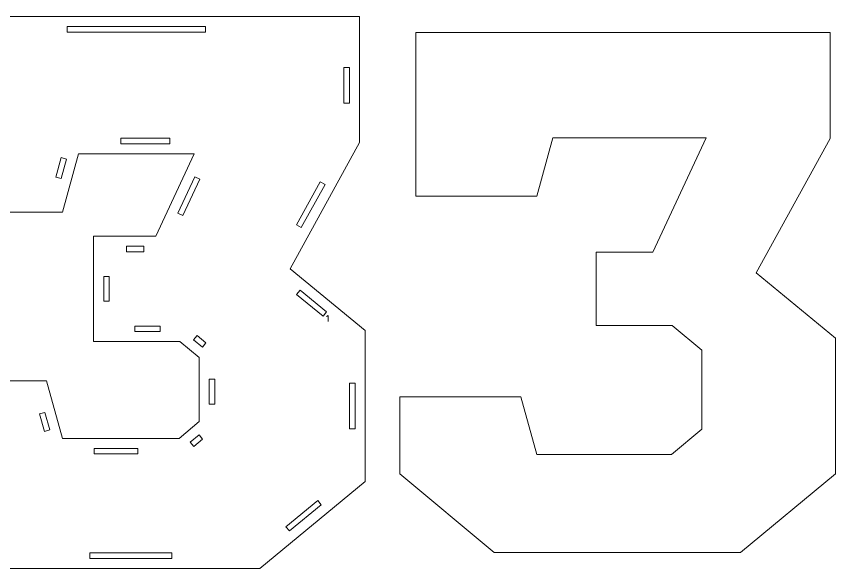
# Model space of a CAD drawing. Header units: centimetres. Extents: x -191 to 212, y -234 to 239.
# Drawn here: x -133.18 to -88.7, y -138.25 to -108.29 of the extents above; entities that cross this region are included whole.
import ezdxf

# ---------------------------------------------------------------- set-up
doc = ezdxf.new("R2010")
doc.units = ezdxf.units.CM
doc.header["$MEASUREMENT"] = 0
doc.layers.add('Capa 1', color=7, linetype='Continuous')

msp = doc.modelspace()

# ---------------------------------------------------------------- hatches: boundary and pattern name
at = {"layer": 'Capa 1', "true_color": 0x3e4095}
h = msp.add_hatch(color=175, dxfattribs=at)
edge = h.paths.add_edge_path()
edge.add_spline(control_points=[(-116.25786, -124.51789), (-116.25786, -124.51789), (-116.33399, -124.57063), (-116.33399, -124.57063), (-116.33399, -124.57063), (-116.25786, -124.51789), (-116.25786, -124.51789), (-116.25786, -124.51789), (-116.25786, -124.83479), (-116.25786, -124.83479), (-116.25786, -124.83479), (-116.25786, -124.51789), (-116.25786, -124.51789)], knot_values=[0, 0, 0, 0, 0.25, 0.25, 0.25, 0.5, 0.5, 0.5, 0.75, 0.75, 0.75, 1, 1, 1, 1], degree=3, periodic=1)

# ---------------------------------------------------------------- linework, layer by layer
at = {"layer": 'Capa 1', "color": 240, "lineweight": 9}
for points, knots in [([(-114.24357, -125.32748), (-114.24357, -125.32748), (-114.24357, -133.52106), (-114.24357, -133.52106), (-114.24357, -133.52106), (-119.96606, -138.24646), (-119.96606, -138.24646), (-119.96606, -138.24646), (-133.96885, -138.24646), (-133.96885, -138.24646), (-133.96885, -138.24646), (-139.648, -133.52106), (-139.648, -133.52106), (-139.648, -133.52106), (-139.648, -128.05867), (-139.648, -128.05867), (-139.648, -128.05867), (-131.54112, -128.05867), (-131.54112, -128.05867), (-131.54112, -128.05867), (-130.67408, -131.18003), (-130.67408, -131.18003), (-130.67408, -131.18003), (-124.34464, -131.18003), (-124.34464, -131.18003), (-124.34464, -131.18003), (-123.26084, -130.26964), (-123.26084, -130.26964), (-123.26084, -130.26964), (-123.26084, -126.80146), (-123.26084, -126.80146), (-123.26084, -126.80146), (-124.30129, -125.93441), (-124.30129, -125.93441), (-124.30129, -125.93441), (-128.98334, -125.93441), (-128.98334, -125.93441), (-128.98334, -125.93441), (-128.98334, -120.21191), (-128.98334, -120.21191), (-128.98334, -120.21191), (-125.60186, -120.21191), (-125.60186, -120.21191), (-125.60186, -120.21191), (-123.52095, -115.74663), (-123.52095, -115.74663), (-123.52095, -115.74663), (-129.80703, -115.74663), (-129.80703, -115.74663), (-129.80703, -115.74663), (-130.67408, -118.91134), (-130.67408, -118.91134), (-130.67408, -118.91134), (-138.78095, -118.91134), (-138.78095, -118.91134), (-138.78095, -118.91134), (-138.78095, -108.29004), (-138.78095, -108.29004), (-138.78095, -108.29004), (-114.54703, -108.29004), (-114.54703, -108.29004), (-114.54703, -108.29004), (-114.54703, -115.13969), (-114.54703, -115.13969), (-114.54703, -115.13969), (-118.31868, -121.98935), (-118.31868, -121.98935), (-118.31868, -121.98935), (-114.24357, -125.32748), (-114.24357, -125.32748)], [0, 0, 0, 0, 0.04347826, 0.04347826, 0.04347826, 0.08695652, 0.08695652, 0.08695652, 0.13043478, 0.13043478, 0.13043478, 0.17391304, 0.17391304, 0.17391304, 0.2173913, 0.2173913, 0.2173913, 0.26086957, 0.26086957, 0.26086957, 0.30434783, 0.30434783, 0.30434783, 0.34782609, 0.34782609, 0.34782609, 0.39130435, 0.39130435, 0.39130435, 0.43478261, 0.43478261, 0.43478261, 0.47826087, 0.47826087, 0.47826087, 0.52173913, 0.52173913, 0.52173913, 0.56521739, 0.56521739, 0.56521739, 0.60869565, 0.60869565, 0.60869565, 0.65217391, 0.65217391, 0.65217391, 0.69565217, 0.69565217, 0.69565217, 0.73913043, 0.73913043, 0.73913043, 0.7826087, 0.7826087, 0.7826087, 0.82608696, 0.82608696, 0.82608696, 0.86956522, 0.86956522, 0.86956522, 0.91304348, 0.91304348, 0.91304348, 0.95652174, 0.95652174, 0.95652174, 1, 1, 1, 1]), ([(-130.42013, -109.13857), (-130.42013, -109.13857), (-122.90785, -109.13857), (-122.90785, -109.13857), (-122.90785, -109.13857), (-122.90785, -108.83857), (-122.90785, -108.83857), (-122.90785, -108.83857), (-130.42013, -108.83857), (-130.42013, -108.83857), (-130.42013, -108.83857), (-130.42013, -109.13857), (-130.42013, -109.13857)], [0, 0, 0, 0, 0.25, 0.25, 0.25, 0.5, 0.5, 0.5, 0.75, 0.75, 0.75, 1, 1, 1, 1]), ([(-115.39556, -111.06622), (-115.39556, -111.06622), (-115.39556, -112.99387), (-115.39556, -112.99387), (-115.39556, -112.99387), (-115.09556, -112.99387), (-115.09556, -112.99387), (-115.09556, -112.99387), (-115.09556, -111.06622), (-115.09556, -111.06622), (-115.09556, -111.06622), (-115.39556, -111.06622), (-115.39556, -111.06622)], [0, 0, 0, 0, 0.25, 0.25, 0.25, 0.5, 0.5, 0.5, 0.75, 0.75, 0.75, 1, 1, 1, 1]), ([(-124.84792, -114.8981), (-124.84792, -114.8981), (-127.50647, -114.8981), (-127.50647, -114.8981), (-127.50647, -114.8981), (-127.50647, -115.1981), (-127.50647, -115.1981), (-127.50647, -115.1981), (-124.84792, -115.1981), (-124.84792, -115.1981), (-124.84792, -115.1981), (-124.84792, -114.8981), (-124.84792, -114.8981)], [0, 0, 0, 0, 0.25, 0.25, 0.25, 0.5, 0.5, 0.5, 0.75, 0.75, 0.75, 1, 1, 1, 1]), ([(-130.74337, -115.953), (-130.74337, -115.953), (-131.03238, -117.00791), (-131.03238, -117.00791), (-131.03238, -117.00791), (-130.74305, -117.08718), (-130.74305, -117.08718), (-130.74305, -117.08718), (-130.45403, -116.03227), (-130.45403, -116.03227), (-130.45403, -116.03227), (-130.74337, -115.953), (-130.74337, -115.953)], [0, 0, 0, 0, 0.25, 0.25, 0.25, 0.5, 0.5, 0.5, 0.75, 0.75, 0.75, 1, 1, 1, 1]), ([(-124.14218, -119.08848), (-124.14218, -119.08848), (-123.2232, -117.11653), (-123.2232, -117.11653), (-123.2232, -117.11653), (-123.49513, -116.98981), (-123.49513, -116.98981), (-123.49513, -116.98981), (-124.4141, -118.96176), (-124.4141, -118.96176), (-124.4141, -118.96176), (-124.14218, -119.08848), (-124.14218, -119.08848)], [0, 0, 0, 0, 0.25, 0.25, 0.25, 0.5, 0.5, 0.5, 0.75, 0.75, 0.75, 1, 1, 1, 1]), ([(-116.68377, -117.26102), (-116.68377, -117.26102), (-117.97197, -119.60052), (-117.97197, -119.60052), (-117.97197, -119.60052), (-117.70918, -119.74523), (-117.70918, -119.74523), (-117.70918, -119.74523), (-116.42097, -117.40572), (-116.42097, -117.40572), (-116.42097, -117.40572), (-116.68377, -117.26102), (-116.68377, -117.26102)], [0, 0, 0, 0, 0.25, 0.25, 0.25, 0.5, 0.5, 0.5, 0.75, 0.75, 0.75, 1, 1, 1, 1]), ([(-127.2009, -121.06044), (-127.2009, -121.06044), (-126.26698, -121.06044), (-126.26698, -121.06044), (-126.26698, -121.06044), (-126.26698, -120.76044), (-126.26698, -120.76044), (-126.26698, -120.76044), (-127.2009, -120.76044), (-127.2009, -120.76044), (-127.2009, -120.76044), (-127.2009, -121.06044), (-127.2009, -121.06044)], [0, 0, 0, 0, 0.25, 0.25, 0.25, 0.5, 0.5, 0.5, 0.75, 0.75, 0.75, 1, 1, 1, 1]), ([(-128.13481, -123.74407), (-128.13481, -123.74407), (-128.13481, -122.40225), (-128.13481, -122.40225), (-128.13481, -122.40225), (-128.43481, -122.40225), (-128.43481, -122.40225), (-128.43481, -122.40225), (-128.43481, -123.74407), (-128.43481, -123.74407), (-128.43481, -123.74407), (-128.13481, -123.74407), (-128.13481, -123.74407)], [0, 0, 0, 0, 0.25, 0.25, 0.25, 0.5, 0.5, 0.5, 0.75, 0.75, 0.75, 1, 1, 1, 1]), ([(-117.96568, -123.37538), (-117.96568, -123.37538), (-116.52889, -124.55233), (-116.52889, -124.55233), (-116.52889, -124.55233), (-116.33878, -124.32025), (-116.33878, -124.32025), (-116.33878, -124.32025), (-117.77557, -123.1433), (-117.77557, -123.1433), (-117.77557, -123.1433), (-117.96568, -123.37538), (-117.96568, -123.37538)], [0, 0, 0, 0, 0.25, 0.25, 0.25, 0.5, 0.5, 0.5, 0.75, 0.75, 0.75, 1, 1, 1, 1]), ([(-125.37432, -125.08588), (-125.37432, -125.08588), (-126.75457, -125.08588), (-126.75457, -125.08588), (-126.75457, -125.08588), (-126.75457, -125.38588), (-126.75457, -125.38588), (-126.75457, -125.38588), (-125.37432, -125.38588), (-125.37432, -125.38588), (-125.37432, -125.38588), (-125.37432, -125.08588), (-125.37432, -125.08588)], [0, 0, 0, 0, 0.25, 0.25, 0.25, 0.5, 0.5, 0.5, 0.75, 0.75, 0.75, 1, 1, 1, 1]), ([(-122.89039, -126.00563), (-122.89039, -126.00563), (-123.36846, -125.60723), (-123.36846, -125.60723), (-123.36846, -125.60723), (-123.56052, -125.8377), (-123.56052, -125.8377), (-123.56052, -125.8377), (-123.08244, -126.2361), (-123.08244, -126.2361), (-123.08244, -126.2361), (-122.89039, -126.00563), (-122.89039, -126.00563)], [0, 0, 0, 0, 0.25, 0.25, 0.25, 0.5, 0.5, 0.5, 0.75, 0.75, 0.75, 1, 1, 1, 1]), ([(-122.41231, -129.32153), (-122.41231, -129.32153), (-122.41231, -127.97801), (-122.41231, -127.97801), (-122.41231, -127.97801), (-122.71231, -127.97801), (-122.71231, -127.97801), (-122.71231, -127.97801), (-122.71231, -129.32153), (-122.71231, -129.32153), (-122.71231, -129.32153), (-122.41231, -129.32153), (-122.41231, -129.32153)], [0, 0, 0, 0, 0.25, 0.25, 0.25, 0.5, 0.5, 0.5, 0.75, 0.75, 0.75, 1, 1, 1, 1]), ([(-115.0921, -128.19329), (-115.0921, -128.19329), (-115.0921, -130.6573), (-115.0921, -130.6573), (-115.0921, -130.6573), (-114.7921, -130.6573), (-114.7921, -130.6573), (-114.7921, -130.6573), (-114.7921, -128.19329), (-114.7921, -128.19329), (-114.7921, -128.19329), (-115.0921, -128.19329), (-115.0921, -128.19329)], [0, 0, 0, 0, 0.25, 0.25, 0.25, 0.5, 0.5, 0.5, 0.75, 0.75, 0.75, 1, 1, 1, 1]), ([(-131.92285, -129.85482), (-131.92285, -129.85482), (-131.65963, -130.80243), (-131.65963, -130.80243), (-131.65963, -130.80243), (-131.37057, -130.72214), (-131.37057, -130.72214), (-131.37057, -130.72214), (-131.6338, -129.77452), (-131.6338, -129.77452), (-131.6338, -129.77452), (-131.92285, -129.85482), (-131.92285, -129.85482)], [0, 0, 0, 0, 0.25, 0.25, 0.25, 0.5, 0.5, 0.5, 0.75, 0.75, 0.75, 1, 1, 1, 1]), ([(-123.5531, -131.6233), (-123.5531, -131.6233), (-123.07065, -131.21805), (-123.07065, -131.21805), (-123.07065, -131.21805), (-123.26361, -130.98833), (-123.26361, -130.98833), (-123.26361, -130.98833), (-123.74606, -131.39359), (-123.74606, -131.39359), (-123.74606, -131.39359), (-123.5531, -131.6233), (-123.5531, -131.6233)], [0, 0, 0, 0, 0.25, 0.25, 0.25, 0.5, 0.5, 0.5, 0.75, 0.75, 0.75, 1, 1, 1, 1]), ([(-128.95553, -132.02856), (-128.95553, -132.02856), (-126.59202, -132.02856), (-126.59202, -132.02856), (-126.59202, -132.02856), (-126.59202, -131.72856), (-126.59202, -131.72856), (-126.59202, -131.72856), (-128.95553, -131.72856), (-128.95553, -131.72856), (-128.95553, -131.72856), (-128.95553, -132.02856), (-128.95553, -132.02856)], [0, 0, 0, 0, 0.25, 0.25, 0.25, 0.5, 0.5, 0.5, 0.75, 0.75, 0.75, 1, 1, 1, 1]), ([(-116.81844, -134.54685), (-116.81844, -134.54685), (-118.54478, -135.97239), (-118.54478, -135.97239), (-118.54478, -135.97239), (-118.35376, -136.20372), (-118.35376, -136.20372), (-118.35376, -136.20372), (-116.62742, -134.77818), (-116.62742, -134.77818), (-116.62742, -134.77818), (-116.81844, -134.54685), (-116.81844, -134.54685)], [0, 0, 0, 0, 0.25, 0.25, 0.25, 0.5, 0.5, 0.5, 0.75, 0.75, 0.75, 1, 1, 1, 1]), ([(-124.73475, -137.39793), (-124.73475, -137.39793), (-129.19837, -137.39793), (-129.19837, -137.39793), (-129.19837, -137.39793), (-129.19837, -137.69793), (-129.19837, -137.69793), (-129.19837, -137.69793), (-124.73475, -137.69793), (-124.73475, -137.69793), (-124.73475, -137.69793), (-124.73475, -137.39793), (-124.73475, -137.39793)], [0, 0, 0, 0, 0.25, 0.25, 0.25, 0.5, 0.5, 0.5, 0.75, 0.75, 0.75, 1, 1, 1, 1])]:
    msp.add_open_spline(points, degree=3, knots=knots, dxfattribs=at)
at = {"layer": 'Capa 1', "color": 114, "lineweight": 9}
msp.add_open_spline([(-104.92433, -132.05282), (-104.92433, -132.05282), (-97.61356, -132.05282), (-97.61356, -132.05282), (-97.61356, -132.05282), (-95.9749, -130.67635), (-95.9749, -130.67635), (-95.9749, -130.67635), (-95.9749, -126.39267), (-95.9749, -126.39267), (-95.9749, -126.39267), (-97.57214, -125.06162), (-97.57214, -125.06162), (-97.57214, -125.06162), (-101.6974, -125.06162), (-101.6974, -125.06162), (-101.6974, -125.06162), (-101.6974, -121.0847), (-101.6974, -121.0847), (-101.6974, -121.0847), (-98.63253, -121.0847), (-98.63253, -121.0847), (-98.63253, -121.0847), (-95.73815, -114.87384), (-95.73815, -114.87384), (-95.73815, -114.87384), (-104.05971, -114.87384), (-104.05971, -114.87384), (-104.05971, -114.87384), (-104.92676, -118.03855), (-104.92676, -118.03855), (-104.92676, -118.03855), (-111.49501, -118.03855), (-111.49501, -118.03855), (-111.49501, -118.03855), (-111.49501, -109.16283), (-111.49501, -109.16283), (-111.49501, -109.16283), (-89.00667, -109.16283), (-89.00667, -109.16283), (-89.00667, -109.16283), (-89.00667, -114.91529), (-89.00667, -114.91529), (-89.00667, -114.91529), (-93.02031, -122.20442), (-93.02031, -122.20442), (-93.02031, -122.20442), (-88.70321, -125.74077), (-88.70321, -125.74077), (-88.70321, -125.74077), (-88.70321, -133.10988), (-88.70321, -133.10988), (-88.70321, -133.10988), (-93.86669, -137.37367), (-93.86669, -137.37367), (-93.86669, -137.37367), (-107.24008, -137.37367), (-107.24008, -137.37367), (-107.24008, -137.37367), (-112.36206, -133.11186), (-112.36206, -133.11186), (-112.36206, -133.11186), (-112.36206, -128.93146), (-112.36206, -128.93146), (-112.36206, -128.93146), (-105.79137, -128.93146), (-105.79137, -128.93146), (-105.79137, -128.93146), (-104.92433, -132.05282), (-104.92433, -132.05282)], degree=3, knots=[0, 0, 0, 0, 0.04347826, 0.04347826, 0.04347826, 0.08695652, 0.08695652, 0.08695652, 0.13043478, 0.13043478, 0.13043478, 0.17391304, 0.17391304, 0.17391304, 0.2173913, 0.2173913, 0.2173913, 0.26086957, 0.26086957, 0.26086957, 0.30434783, 0.30434783, 0.30434783, 0.34782609, 0.34782609, 0.34782609, 0.39130435, 0.39130435, 0.39130435, 0.43478261, 0.43478261, 0.43478261, 0.47826087, 0.47826087, 0.47826087, 0.52173913, 0.52173913, 0.52173913, 0.56521739, 0.56521739, 0.56521739, 0.60869565, 0.60869565, 0.60869565, 0.65217391, 0.65217391, 0.65217391, 0.69565217, 0.69565217, 0.69565217, 0.73913043, 0.73913043, 0.73913043, 0.7826087, 0.7826087, 0.7826087, 0.82608696, 0.82608696, 0.82608696, 0.86956522, 0.86956522, 0.86956522, 0.91304348, 0.91304348, 0.91304348, 0.95652174, 0.95652174, 0.95652174, 1, 1, 1, 1], dxfattribs=at)
at = {"layer": 'Capa 1', "color": 114, "lineweight": 18}
msp.add_open_spline([(-116.25786, -124.51789), (-116.25786, -124.51789), (-116.33399, -124.57063), (-116.33399, -124.57063), (-116.33399, -124.57063), (-116.25786, -124.51789), (-116.25786, -124.51789), (-116.25786, -124.51789), (-116.25786, -124.83479), (-116.25786, -124.83479), (-116.25786, -124.83479), (-116.25786, -124.51789), (-116.25786, -124.51789)], degree=3, knots=[0, 0, 0, 0, 0.25, 0.25, 0.25, 0.5, 0.5, 0.5, 0.75, 0.75, 0.75, 1, 1, 1, 1], dxfattribs=at)

doc.saveas('drawing.dxf')
